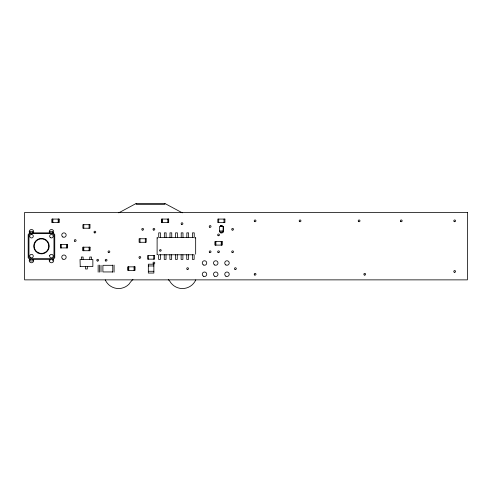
<?xml version="1.0" encoding="UTF-8"?>
<svg xmlns="http://www.w3.org/2000/svg" width="492" height="492" viewBox="0 0 492 492"><rect width="100%" height="100%" fill="white"/><g stroke="black" fill="none" stroke-linecap="round" stroke-linejoin="round"><path stroke-width="0.74" d="M223.245 232.052L223.245 226.505L219.487 226.505L219.487 232.052L223.245 232.052L223.245 226.505M80.024 266.547L92.859 266.547L92.859 259.462L80.024 259.462L80.233 266.332M157.409 254.475L157.114 254.77L157.114 237.507L157.711 238.103M195.072 238.103L195.668 237.507L195.668 254.173M118.756 212.833L136.204 203.454L164.832 203.454L182.28 212.833M222.101 226.548L222.113 225.613L220.613 225.625L220.613 226.505L221.062 226.505M220.613 225.625L222.113 225.613M219.487 230.963L223.245 230.963M112.754 265.305L102.908 265.305L102.908 271.947L112.754 271.947M148.326 265.969L153.861 265.969M148.326 271.283L153.861 271.283M224.02 219.069L224.02 222.612M222.12 232.052L222.12 232.999L220.613 232.999L220.613 232.052M221.874 241.56L221.874 245.102M221.209 241.56L221.209 245.102M218.712 219.069L218.712 222.612M215.896 241.56L215.896 245.102M215.238 241.56L215.238 245.102M192.458 237.507L192.458 232.857L194.229 232.857L194.229 237.507L158.725 237.507L158.725 232.857L160.497 232.857L160.497 237.507M192.372 254.77L192.372 259.419L194.143 259.419L194.143 254.77L158.639 254.77L158.639 259.419L160.41 259.419L160.41 254.77M188.608 237.507L188.608 232.857L186.837 232.857L186.837 237.507M188.522 254.77L188.522 259.419L186.751 259.419L186.751 254.77M182.987 237.507L182.987 232.857L181.216 232.857L181.216 237.507M182.895 254.77L182.895 259.419L181.13 259.419L181.13 254.77M177.366 237.507L177.366 232.857L175.595 232.857L175.595 237.507M177.274 254.77L177.274 259.419L175.503 259.419L175.503 254.77M171.745 237.507L171.745 232.857L169.974 232.857L169.974 237.507M171.653 254.77L171.653 259.419L169.881 259.419L169.881 254.77M168.467 219.069L168.467 222.612M167.803 219.069L167.803 222.612M166.118 237.507L166.118 232.857L164.353 232.857L164.353 237.507M166.032 254.77L166.032 259.419L164.26 259.419L164.26 254.77M164.832 203.454L164.832 204.352L136.204 204.352L136.204 203.454M162.489 219.069L162.489 222.612M161.825 219.069L161.825 222.612M153.75 255.612L153.75 259.155M148.436 255.612L148.436 259.155M145.318 238.749L145.318 242.285M140.005 238.749L140.005 242.285M134.734 266.855L134.734 270.397M134.07 266.855L134.07 270.397M128.763 266.855L128.763 270.397M128.098 266.855L128.098 270.397M114.082 265.083L114.082 272.168M112.754 265.083L112.754 272.168M101.008 265.305L101.008 271.947M99.476 265.083L99.476 272.168M98.148 265.083L98.148 272.168M91.53 259.462L91.53 257.027L89.759 257.027L89.759 259.462M89.759 247.181L89.759 250.723M89.095 224.69L89.095 228.233M89.095 247.181L89.095 250.723M87.324 266.547L87.324 268.983L85.553 268.983L85.553 266.547M83.788 224.69L83.788 228.233M83.788 247.181L83.788 250.723M83.123 247.181L83.123 250.723M83.123 259.462L83.123 257.027L81.352 257.027L81.352 259.462M67.275 244.37L67.275 247.913M66.611 244.37L66.611 247.913M61.297 244.37L61.297 247.913M60.633 244.37L60.633 247.913M58.843 219.069L58.843 222.612M58.179 219.069L58.179 222.612M52.865 219.069L52.865 222.612M52.755 259.419L52.755 260.969M52.675 232.857L52.675 231.308L49.803 231.308L49.803 232.857M52.201 219.069L52.201 222.612M49.876 259.419L49.876 260.969M32.946 259.419L32.946 260.969L30.067 260.969L30.067 259.419M32.798 232.857L32.798 231.308L29.92 231.308L29.92 232.857M49.526 232.87A2.251 2.251 0 0 1 51.476 229.5A2.251 2.251 0 0 1 53.419 232.87M53.419 259.407A2.251 2.251 0 0 1 51.476 262.777A2.251 2.251 0 0 1 49.526 259.407M29.508 232.87A2.251 2.251 0 0 1 31.457 229.5A2.251 2.251 0 0 1 33.407 232.87M33.407 259.407A2.251 2.251 0 0 1 31.457 262.777A2.251 2.251 0 0 1 29.508 259.407M132.981 279.431A25.713 25.713 0 0 0 129.113 283.989L128.892 284.271A14.588 14.588 0 0 1 105.257 279.893M168.276 279.634A25.713 25.713 0 0 1 169.826 281.252A14.588 14.588 0 0 0 195.785 279.893M49.698 255.723L49.655 256.184A1.771 1.771 0 0 0 51.051 257.833L51.506 257.87A1.771 1.771 0 0 0 53.154 256.48L53.197 256.018A1.771 1.771 0 0 0 51.808 254.37L51.346 254.333A1.771 1.771 0 0 0 49.698 255.723M30.289 233.638L28.966 234.961L28.966 257.322L30.289 258.644L52.644 258.644L53.966 257.322L53.966 234.961L52.644 233.638L30.289 233.638M29.846 232.864L28.185 234.524L28.185 257.759L29.846 259.419L53.087 259.419L54.747 257.759L54.747 234.524L53.087 232.864L29.846 232.864M31.593 234.413L31.131 234.45A1.771 1.771 0 0 0 29.735 236.098L29.778 236.56A1.771 1.771 0 0 0 31.42 237.95L31.882 237.913A1.771 1.771 0 0 0 33.278 236.265L33.235 235.803A1.771 1.771 0 0 0 31.593 234.413M467.4 212.452L24.6 212.452L24.6 279.868L467.4 279.868L467.4 212.452M59.065 219.069L51.98 219.069L51.98 222.612L59.065 222.612L59.065 219.069M168.688 219.069L161.604 219.069L161.604 222.612L168.688 222.612L168.688 219.069M224.905 219.069L217.827 219.069L217.827 222.612L224.905 222.612L224.905 219.069M89.981 224.69L82.902 224.69L82.902 228.233L89.981 228.233L89.981 224.69M146.198 238.749L139.119 238.749L139.119 242.285L146.198 242.285L146.198 238.749M222.095 241.56L215.016 241.56L215.016 245.102L222.095 245.102L222.095 241.56M67.496 244.37L60.411 244.37L60.411 247.913L67.496 247.913L67.496 244.37M89.981 247.181L82.902 247.181L82.902 250.723L89.981 250.723L89.981 247.181M154.636 255.612L147.551 255.612L147.551 259.155L154.636 259.155L154.636 255.612M153.861 264.198L148.326 264.198L148.326 273.054L153.861 273.054L153.861 264.198M134.956 266.855L127.877 266.855L127.877 270.397L134.956 270.397L134.956 266.855M187.194 269.395A0.886 0.886 0 0 0 188.522 268.626A0.886 0.886 0 0 0 187.194 267.857A0.886 0.886 0 0 0 187.194 269.395M105.675 260.963A0.886 0.886 0 0 0 107.004 260.194A0.886 0.886 0 0 0 105.675 259.425A0.886 0.886 0 0 0 105.675 260.963M142.219 230.041A0.886 0.886 0 0 0 143.547 229.272A0.886 0.886 0 0 0 142.219 228.509A0.886 0.886 0 0 0 142.219 230.041M153.461 230.041A0.886 0.886 0 0 0 154.789 229.272A0.886 0.886 0 0 0 153.461 228.509A0.886 0.886 0 0 0 153.461 230.041M139.408 258.152A0.886 0.886 0 0 0 140.737 257.384A0.886 0.886 0 0 0 139.408 256.615A0.886 0.886 0 0 0 139.408 258.152M232.169 252.525A0.886 0.886 0 0 0 233.497 251.763A0.886 0.886 0 0 0 232.169 250.994A0.886 0.886 0 0 0 232.169 252.525M181.573 224.42A0.886 0.886 0 0 0 182.895 223.651A0.886 0.886 0 0 0 181.573 222.882A0.886 0.886 0 0 0 181.573 224.42M232.169 230.041A0.886 0.886 0 0 0 233.497 229.272A0.886 0.886 0 0 0 232.169 228.509A0.886 0.886 0 0 0 232.169 230.041M254.653 221.609A0.886 0.886 0 0 0 255.981 220.84A0.886 0.886 0 0 0 254.653 220.072A0.886 0.886 0 0 0 254.653 221.609M299.628 221.609A0.886 0.886 0 0 0 300.956 220.84A0.886 0.886 0 0 0 299.628 220.072A0.886 0.886 0 0 0 299.628 221.609M358.662 221.609A0.886 0.886 0 0 0 359.984 220.84A0.886 0.886 0 0 0 358.662 220.072A0.886 0.886 0 0 0 358.662 221.609M400.82 221.609A0.886 0.886 0 0 0 402.148 220.84A0.886 0.886 0 0 0 400.82 220.072A0.886 0.886 0 0 0 400.82 221.609M454.233 221.609A0.886 0.886 0 0 0 455.561 220.84A0.886 0.886 0 0 0 454.233 220.072A0.886 0.886 0 0 0 454.233 221.609M454.233 272.205A0.886 0.886 0 0 0 455.561 271.436A0.886 0.886 0 0 0 454.233 270.674A0.886 0.886 0 0 0 454.233 272.205M364.283 275.016A0.886 0.886 0 0 0 365.611 274.247A0.886 0.886 0 0 0 364.283 273.484A0.886 0.886 0 0 0 364.283 275.016M254.653 275.016A0.886 0.886 0 0 0 255.981 274.247A0.886 0.886 0 0 0 254.653 273.484A0.886 0.886 0 0 0 254.653 275.016M218.11 252.525A0.886 0.886 0 0 0 219.438 251.763A0.886 0.886 0 0 0 218.11 250.994A0.886 0.886 0 0 0 218.11 252.525M218.11 235.662A0.886 0.886 0 0 0 219.438 234.893A0.886 0.886 0 0 0 218.11 234.13A0.886 0.886 0 0 0 218.11 235.662M74.753 241.283A0.886 0.886 0 0 0 76.082 240.52A0.886 0.886 0 0 0 74.753 239.752A0.886 0.886 0 0 0 74.753 241.283M209.678 252.525A0.886 0.886 0 0 0 211.007 251.763A0.886 0.886 0 0 0 209.678 250.994A0.886 0.886 0 0 0 209.678 252.525M209.678 227.23A0.886 0.886 0 0 0 211.007 226.461A0.886 0.886 0 0 0 209.678 225.699A0.886 0.886 0 0 0 209.678 227.23M94.433 232.851A0.886 0.886 0 0 0 95.762 232.083A0.886 0.886 0 0 0 94.433 231.32A0.886 0.886 0 0 0 94.433 232.851M234.979 269.395A0.886 0.886 0 0 0 236.308 268.626A0.886 0.886 0 0 0 234.979 267.857A0.886 0.886 0 0 0 234.979 269.395M153.461 263.773A0.886 0.886 0 0 0 154.789 263.005A0.886 0.886 0 0 0 153.461 262.236A0.886 0.886 0 0 0 153.461 263.773M108.486 252.525A0.886 0.886 0 0 0 109.814 251.763A0.886 0.886 0 0 0 108.486 250.994A0.886 0.886 0 0 0 108.486 252.525M97.244 260.963A0.886 0.886 0 0 0 98.572 260.194A0.886 0.886 0 0 0 97.244 259.425A0.886 0.886 0 0 0 97.244 260.963M225.865 264.954A2.251 2.251 0 0 0 229.235 263.005A2.251 2.251 0 0 0 225.865 261.055A2.251 2.251 0 0 0 225.865 264.954M225.865 276.197A2.251 2.251 0 0 0 229.235 274.247A2.251 2.251 0 0 0 225.865 272.304A2.251 2.251 0 0 0 225.865 276.197M214.617 264.954A2.251 2.251 0 0 0 217.993 263.005A2.251 2.251 0 0 0 214.617 261.055A2.251 2.251 0 0 0 214.617 264.954M214.617 276.197A2.251 2.251 0 0 0 217.993 274.247A2.251 2.251 0 0 0 214.617 272.304A2.251 2.251 0 0 0 214.617 276.197M203.374 264.954A2.251 2.251 0 0 0 206.751 263.005A2.251 2.251 0 0 0 203.374 261.055A2.251 2.251 0 0 0 203.374 264.954M203.374 276.197A2.251 2.251 0 0 0 206.751 274.247A2.251 2.251 0 0 0 203.374 272.304A2.251 2.251 0 0 0 203.374 276.197M62.847 236.99A2.214 2.214 0 0 0 66.168 235.071A2.214 2.214 0 0 0 62.847 233.159A2.214 2.214 0 0 0 62.847 236.99M62.847 259.124A2.214 2.214 0 0 0 66.168 257.205A2.214 2.214 0 0 0 62.847 255.287A2.214 2.214 0 0 0 62.847 259.124M50.541 237.716A1.771 1.771 0 0 0 53.197 236.185A1.771 1.771 0 0 0 50.541 234.647A1.771 1.771 0 0 0 50.541 237.716M30.621 257.636A1.771 1.771 0 0 0 33.278 256.104A1.771 1.771 0 0 0 30.621 254.567A1.771 1.771 0 0 0 30.621 257.636M37.595 252.851A7.749 7.749 0 0 0 49.212 246.141A7.749 7.749 0 0 0 37.595 239.432A7.749 7.749 0 0 0 37.595 252.851M37.816 252.47A7.306 7.306 0 0 0 48.77 246.141A7.306 7.306 0 0 0 37.816 239.819A7.306 7.306 0 0 0 37.816 252.47M160.005 251.037A0.781 0.781 0 0 0 161.179 250.36A0.781 0.781 0 0 0 160.005 249.678A0.781 0.781 0 0 0 160.005 251.037"/></g></svg>
